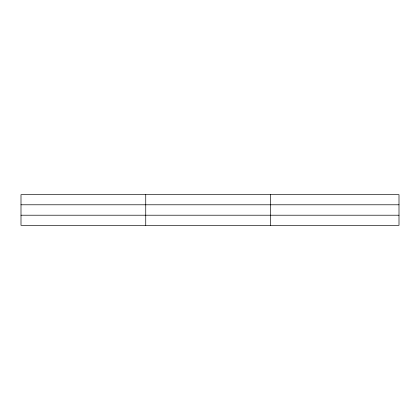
<?xml version="1.0" encoding="UTF-8"?>
<svg xmlns="http://www.w3.org/2000/svg" width="420" height="420" viewBox="0 0 420 420"><rect width="100%" height="100%" fill="white"/><g stroke="black" fill="none" stroke-linecap="round" stroke-linejoin="round"><path stroke-width="0.63" d="M145.74 194.665L145.74 225.335M270.48 194.665L270.48 225.335M399 215.213L399 225.335L21 225.335L21 194.665L399 194.665L399 215.213L21 215.213M21 204.787L399 204.787"/></g></svg>
